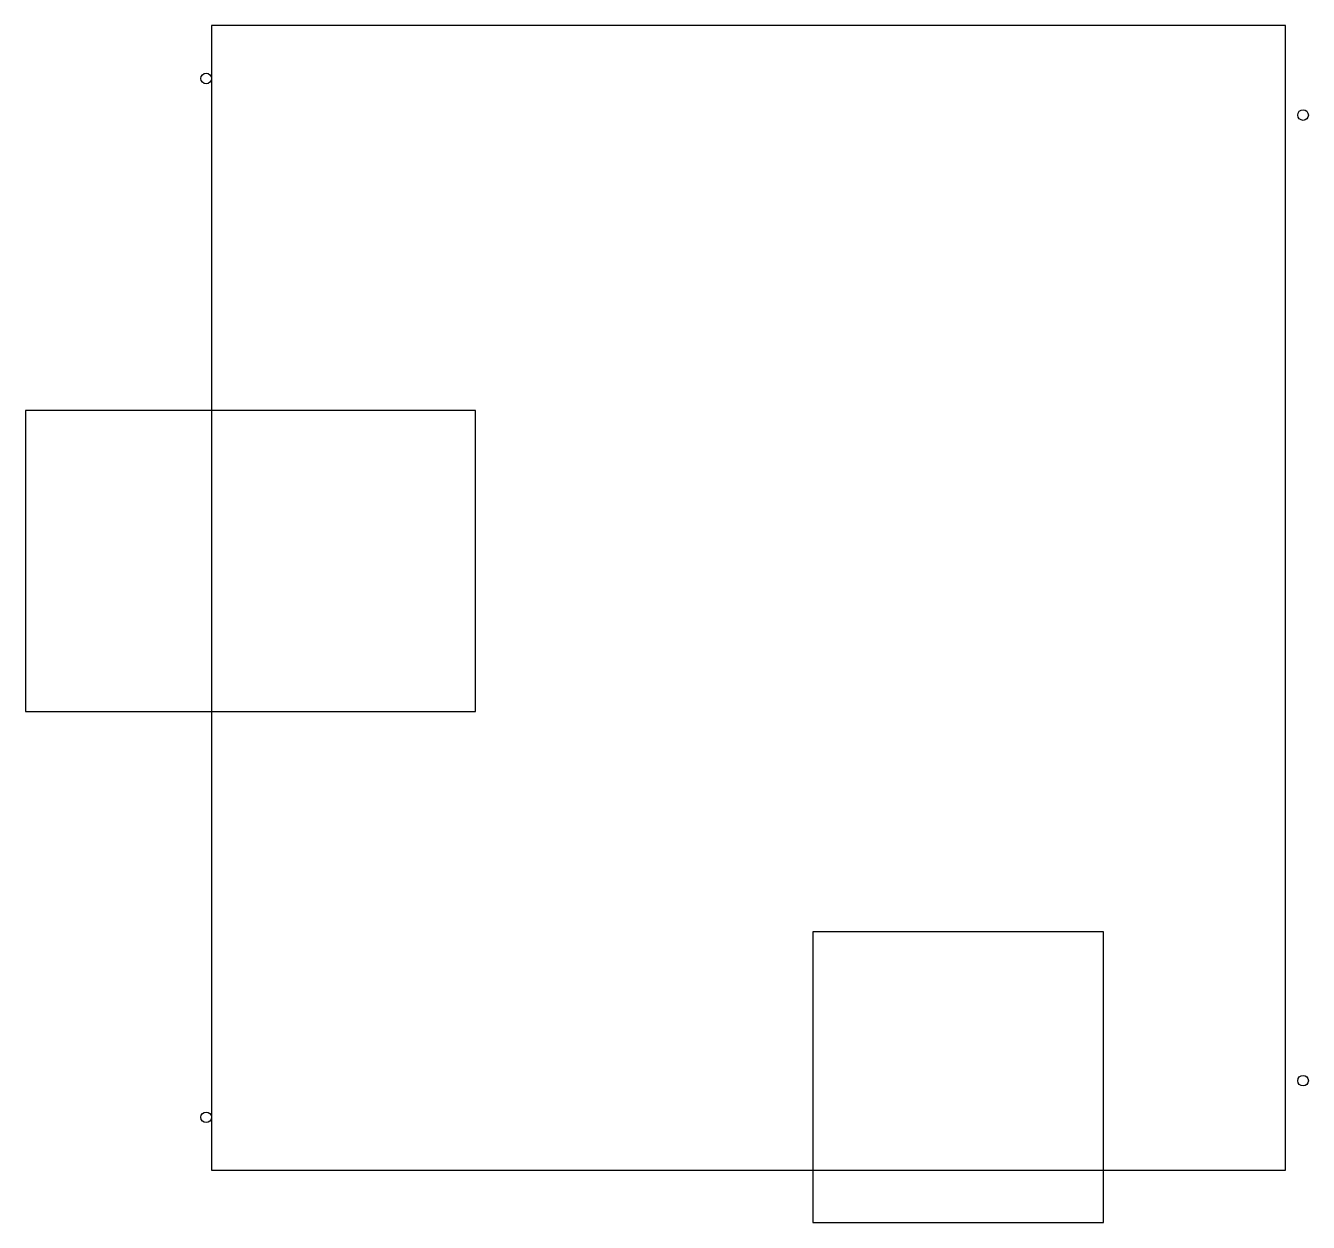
# Model space of a CAD drawing. Header units: millimetres. Extents: x -53 to 312, y -25 to 315.
import ezdxf

# ---------------------------------------------------------------- set-up
doc = ezdxf.new("R2010")
doc.units = ezdxf.units.MM

msp = doc.modelspace()

# ---------------------------------------------------------------- linework, layer by layer
at = {"layer": 'fixation_holes'}
for centre in [(-1.5, 300), (310, 289.61), (310, 15.39), (-1.5, 5)]:
    msp.add_circle(centre, 1.5, dxfattribs=at)
at = {"layer": 'labware'}
for points in [[(-52.76, 120.19), (75, 120.19), (75, 205.67), (-52.76, 205.67)], [(170.83, -24.83), (253.33, -24.83), (253.33, 57.67), (170.83, 57.67)]]:
    msp.add_lwpolyline(points, close=True, dxfattribs=at)
at = {"layer": 'plateau'}
msp.add_lwpolyline([(0, -10), (305, -10), (305, 315), (0, 315)], close=True, dxfattribs=at)

doc.saveas('drawing.dxf')
